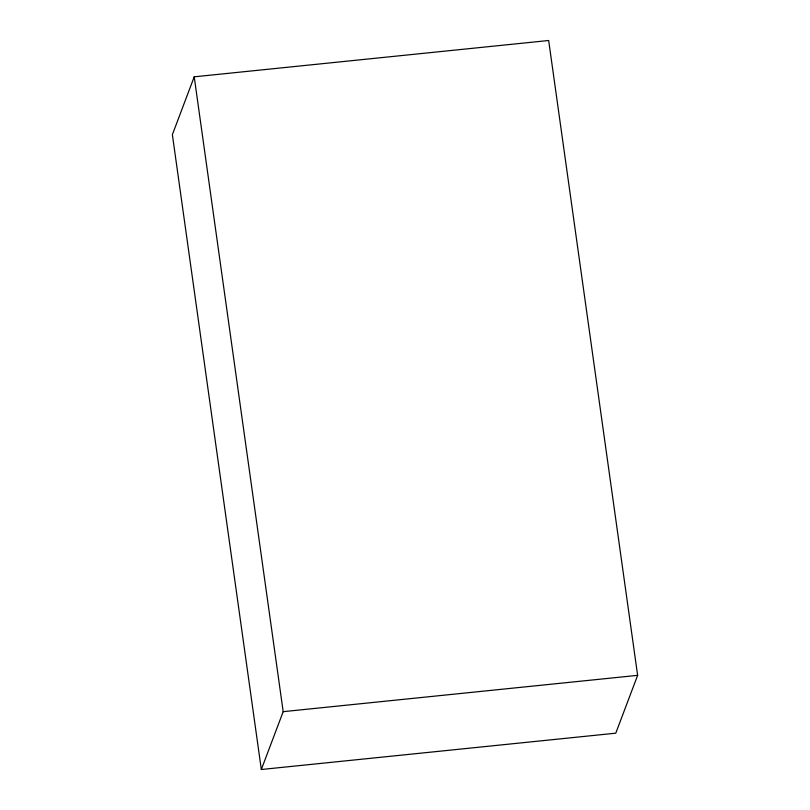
<?xml version="1.0" encoding="UTF-8"?>
<svg xmlns="http://www.w3.org/2000/svg" width="810" height="810" viewBox="0 0 810 810"><rect width="100%" height="100%" fill="white"/><g stroke="black" fill="none" stroke-linecap="round" stroke-linejoin="round"><path stroke-width="1.21" d="M194.218 76.818L172.368 134.652L261.326 769.5L615.782 733.182L637.632 675.348L548.674 40.5L194.218 76.818L283.186 711.666L261.326 769.5M283.186 711.666L637.632 675.348"/></g></svg>
